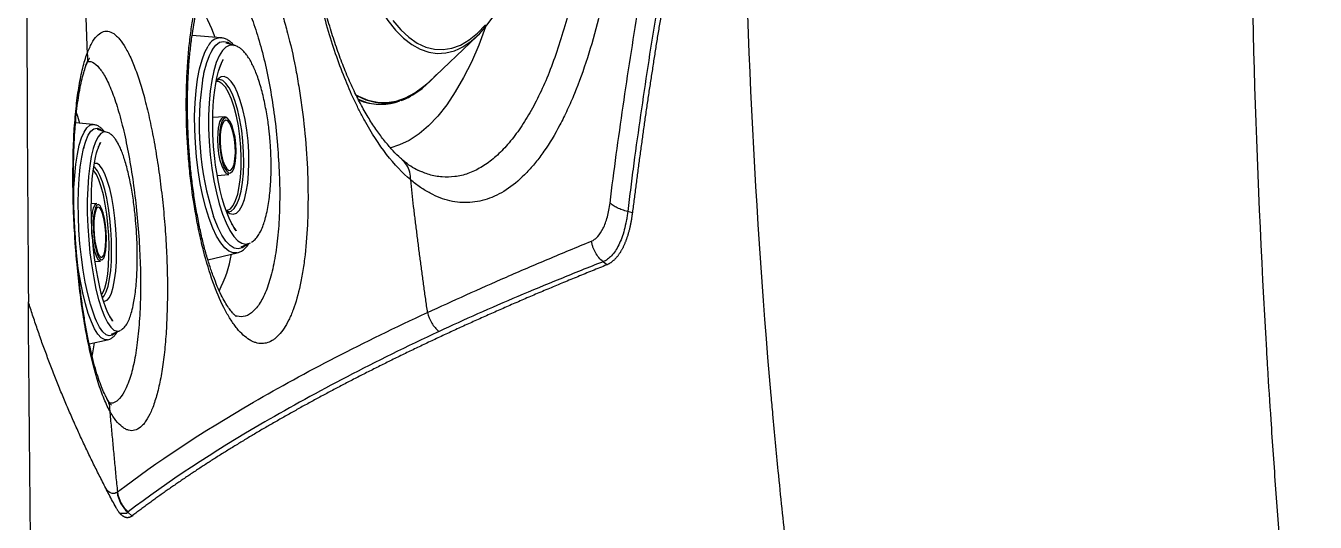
# Model space of a CAD drawing. Extents: x 527 to 611, y 788 to 934.
# Drawn here: x 532.38 to 542.62, y 839.67 to 843.61 of the extents above; entities that cross this region are included whole.
import ezdxf

# ---------------------------------------------------------------- set-up
doc = ezdxf.new("R2010")
doc.units = 0
doc.header["$MEASUREMENT"] = 0
doc.layers.add('1', color=4, linetype='Continuous')
doc.layers.add('GEOMETRY', color=4, linetype='Continuous', lineweight=25)

# ---------------------------------------------------------------- blocks, each defined once
blk = doc.blocks.new('2026_FLASH')
at = {"layer": 'GEOMETRY'}
for p, q in [((6.847, 40.204), (6.621, 40.223)), ((6.847, 40.204), (6.85, 40.204)), ((6.955, 40.145), (6.888, 40.163)), ((8.499, 39.853), (8.883, 40.218)), ((6.706, 39.891), (6.703, 39.875)), ((6.821, 39.873), (6.808, 39.856)), ((6.833, 39.872), (6.831, 39.872)), ((7.938, 39.718), (7.972, 39.704)), ((8.108, 39.677), (8.12, 39.677)), ((5.835, 39.515), (5.695, 39.528)), ((6.876, 39.578), (6.784, 39.572)), ((5.939, 39.456), (5.87, 39.475)), ((6.83, 39.49), (6.832, 39.498)), ((5.76, 39.333), (5.758, 39.323)), ((6.82, 39.112), (6.911, 39.12)), ((5.863, 38.889), (5.819, 38.887)), ((10.116, 38.815), (10.079, 38.825)), ((10.079, 38.825), (10.079, 38.825)), ((6.746, 38.441), (6.977, 38.497)), ((7.011, 38.543), (7.075, 38.572)), ((7.075, 38.572), (7.083, 38.576)), ((5.85, 38.427), (5.893, 38.43)), ((9.913, 38.401), (9.884, 38.426)), ((5.804, 37.773), (5.949, 37.806)), ((5.979, 37.85), (6.044, 37.878)), ((6.044, 37.878), (6.051, 37.881)), ((6.143, 36.406), (6.109, 36.436))]:
    blk.add_line(p, q, dxfattribs=at)
at = {"layer": 'GEOMETRY', "flags": 128}
for points in [[(8.214, 40.341), (8.277, 40.268), (8.342, 40.209), (8.408, 40.163), (8.476, 40.131), (8.545, 40.114), (8.614, 40.111), (8.683, 40.122), (8.752, 40.147), (8.819, 40.187), (8.885, 40.24), (8.949, 40.307)], [(7.733, 42.161), (7.737, 41.99), (7.747, 41.82), (7.762, 41.653), (7.783, 41.489), (7.808, 41.33), (7.839, 41.177), (7.875, 41.031), (7.915, 40.892), (7.959, 40.761), (8.008, 40.64), (8.06, 40.53), (8.116, 40.43), (8.174, 40.341), (8.235, 40.265), (8.299, 40.201), (8.364, 40.151), (8.431, 40.114), (8.499, 40.09), (8.567, 40.08), (8.635, 40.084), (8.703, 40.102), (8.737, 40.116)], [(8.737, 40.116), (8.771, 40.133), (8.837, 40.178), (8.901, 40.236), (8.963, 40.307), (9.023, 40.39), (9.08, 40.485), (9.134, 40.591), (9.184, 40.708), (9.23, 40.834), (9.272, 40.969), (9.31, 41.113), (9.343, 41.263), (9.371, 41.42), (9.391, 41.56)], [(8.951, 40.291), (8.896, 40.147), (8.838, 40.012), (8.776, 39.888), (8.71, 39.774), (8.642, 39.673), (8.57, 39.583), (8.497, 39.506), (8.422, 39.441), (8.345, 39.39), (8.267, 39.353), (8.191, 39.329)], [(6.977, 38.497), (6.946, 38.496), (6.913, 38.509), (6.88, 38.535), (6.847, 38.575), (6.815, 38.628), (6.784, 38.693), (6.755, 38.768), (6.729, 38.853), (6.705, 38.946), (6.685, 39.046), (6.668, 39.15), (6.655, 39.258), (6.646, 39.368), (6.641, 39.477), (6.64, 39.584), (6.644, 39.687), (6.652, 39.785), (6.664, 39.876), (6.68, 39.957), (6.699, 40.029), (6.722, 40.09), (6.747, 40.139)], [(6.955, 40.145), (6.951, 40.146), (6.919, 40.146), (6.889, 40.131), (6.861, 40.103), (6.835, 40.061), (6.812, 40.007), (6.792, 39.941), (6.776, 39.865), (6.764, 39.78), (6.755, 39.687), (6.751, 39.588), (6.751, 39.485), (6.755, 39.38), (6.764, 39.274), (6.776, 39.17), (6.793, 39.069), (6.813, 38.974), (6.836, 38.885), (6.862, 38.804), (6.89, 38.734), (6.92, 38.674), (6.951, 38.627), (6.983, 38.593), (7.015, 38.572), (7.047, 38.565), (7.075, 38.572)], [(6.781, 40.112), (6.809, 40.147), (6.839, 40.169), (6.87, 40.176), (6.903, 40.169), (6.932, 40.151)], [(6.791, 39.341), (6.786, 39.438), (6.784, 39.477), (6.784, 39.54), (6.785, 39.603), (6.788, 39.667), (6.793, 39.729), (6.8, 39.788), (6.808, 39.841), (6.817, 39.887), (6.825, 39.919), (6.83, 39.939), (6.847, 39.989), (6.861, 40.021), (6.864, 40.028), (6.866, 40.03), (6.866, 40.03), (6.866, 40.03), (6.866, 40.03), (6.866, 40.03), (6.866, 40.03), (6.866, 40.03), (6.866, 40.03), (6.866, 40.03), (6.866, 40.03), (6.866, 40.03), (6.866, 40.03), (6.865, 40.029), (6.852, 40.001), (6.841, 39.972), (6.839, 39.967), (6.839, 39.966), (6.838, 39.966), (6.838, 39.966), (6.838, 39.966), (6.838, 39.966), (6.838, 39.966), (6.838, 39.966), (6.838, 39.966), (6.838, 39.966), (6.838, 39.966), (6.839, 39.966), (6.839, 39.967), (6.843, 39.977), (6.844, 39.981), (6.844, 39.981), (6.844, 39.981)], [(6.888, 38.834), (6.9, 38.835), (6.924, 38.847), (6.946, 38.873), (6.965, 38.912), (6.982, 38.963), (6.995, 39.024), (7.004, 39.094), (7.009, 39.171), (7.01, 39.253), (7.007, 39.337), (6.999, 39.421), (6.988, 39.504), (6.973, 39.582), (6.954, 39.653), (6.933, 39.717), (6.91, 39.77), (6.885, 39.811), (6.86, 39.84), (6.834, 39.856), (6.809, 39.857)], [(7.07, 39.297), (7.064, 39.385), (7.054, 39.472), (7.041, 39.556), (7.023, 39.635), (7.003, 39.706), (6.98, 39.768), (6.956, 39.819), (6.929, 39.858), (6.903, 39.884), (6.876, 39.896), (6.85, 39.894), (6.826, 39.878), (6.821, 39.873)], [(7.029, 39.297), (7.024, 39.383), (7.014, 39.469), (7, 39.552), (6.983, 39.628), (6.963, 39.698), (6.94, 39.757), (6.915, 39.806), (6.889, 39.841), (6.863, 39.864), (6.837, 39.872), (6.833, 39.872)], [(7.918, 39.752), (7.925, 39.747), (7.999, 39.713), (8.074, 39.693), (8.149, 39.686), (8.225, 39.694), (8.299, 39.716), (8.373, 39.752), (8.446, 39.801), (8.517, 39.865), (8.561, 39.912)], [(7.921, 39.752), (7.942, 39.74), (8.016, 39.71), (8.091, 39.693), (8.166, 39.69), (8.241, 39.701), (8.315, 39.727), (8.389, 39.766), (8.461, 39.819), (8.499, 39.853)], [(5.729, 39.525), (5.712, 39.579), (5.702, 39.608)], [(6.832, 39.498), (6.841, 39.537), (6.855, 39.564), (6.87, 39.577), (6.887, 39.576), (6.903, 39.564)], [(6.879, 39.567), (6.873, 39.563), (6.859, 39.544), (6.848, 39.512), (6.84, 39.47), (6.837, 39.421), (6.837, 39.367), (6.842, 39.312), (6.85, 39.26), (6.862, 39.213), (6.876, 39.174), (6.892, 39.147), (6.909, 39.132), (6.918, 39.13)], [(6.849, 39.479), (6.844, 39.434), (6.843, 39.382), (6.846, 39.327), (6.854, 39.275), (6.865, 39.228), (6.879, 39.19), (6.895, 39.163), (6.911, 39.151), (6.927, 39.154), (6.941, 39.17), (6.953, 39.201), (6.96, 39.242), (6.964, 39.291), (6.962, 39.345), (6.957, 39.399), (6.947, 39.449), (6.934, 39.492), (6.919, 39.525), (6.903, 39.544), (6.887, 39.549), (6.871, 39.539), (6.859, 39.515), (6.849, 39.479)], [(6.9, 39.565), (6.889, 39.569), (6.879, 39.567)], [(6.962, 39.207), (6.968, 39.253), (6.97, 39.305), (6.967, 39.36), (6.961, 39.414), (6.95, 39.464), (6.937, 39.507), (6.922, 39.54), (6.905, 39.561), (6.9, 39.565)], [(5.68, 38.908), (5.68, 38.912), (5.682, 39.014), (5.688, 39.111), (5.697, 39.2), (5.709, 39.281), (5.724, 39.351), (5.742, 39.41), (5.762, 39.456)], [(5.76, 39.333), (5.776, 39.384), (5.795, 39.43)], [(5.762, 39.456), (5.784, 39.49), (5.807, 39.51), (5.832, 39.515), (5.835, 39.515)], [(5.939, 39.456), (5.918, 39.457), (5.895, 39.445), (5.873, 39.418), (5.852, 39.379), (5.834, 39.326), (5.819, 39.262), (5.807, 39.187), (5.797, 39.103), (5.791, 39.011), (5.788, 38.913), (5.788, 38.811), (5.792, 38.706), (5.799, 38.6), (5.809, 38.496), (5.823, 38.394), (5.839, 38.297), (5.857, 38.207), (5.878, 38.125), (5.9, 38.053), (5.924, 37.992), (5.949, 37.943), (5.974, 37.906), (5.999, 37.883), (6.024, 37.875), (6.044, 37.878)], [(5.795, 39.43), (5.817, 39.462), (5.84, 39.482), (5.865, 39.487), (5.89, 39.478), (5.906, 39.465)], [(6.911, 39.12), (6.909, 39.12), (6.891, 39.128), (6.874, 39.15), (6.858, 39.184), (6.844, 39.229), (6.833, 39.282), (6.827, 39.338), (6.824, 39.396), (6.826, 39.45), (6.83, 39.49)], [(5.851, 37.977), (5.836, 38.017), (5.813, 38.089), (5.791, 38.172), (5.772, 38.263), (5.755, 38.36), (5.741, 38.463), (5.73, 38.569), (5.722, 38.677), (5.717, 38.784), (5.716, 38.89), (5.718, 38.991), (5.723, 39.087), (5.732, 39.176), (5.744, 39.256), (5.758, 39.325), (5.76, 39.333)], [(5.826, 38.656), (5.821, 38.753), (5.82, 38.792), (5.819, 38.856), (5.82, 38.919), (5.822, 38.984), (5.825, 39.047), (5.83, 39.107), (5.837, 39.162), (5.845, 39.212), (5.853, 39.255), (5.862, 39.291), (5.869, 39.314), (5.873, 39.326), (5.887, 39.361), (5.892, 39.37), (5.894, 39.373), (5.894, 39.373), (5.894, 39.373), (5.894, 39.373), (5.894, 39.373), (5.894, 39.373), (5.894, 39.373), (5.894, 39.373), (5.894, 39.373), (5.894, 39.373), (5.894, 39.373), (5.894, 39.373), (5.894, 39.373), (5.894, 39.373), (5.894, 39.373), (5.887, 39.359), (5.878, 39.338), (5.877, 39.337), (5.877, 39.337), (5.877, 39.337), (5.877, 39.337), (5.877, 39.337), (5.877, 39.337), (5.877, 39.337), (5.877, 39.337), (5.877, 39.337), (5.877, 39.337), (5.877, 39.337), (5.877, 39.337), (5.878, 39.34), (5.88, 39.345), (5.88, 39.345)], [(6.933, 38.731), (6.933, 38.731), (6.933, 38.731), (6.933, 38.731), (6.933, 38.731), (6.933, 38.731), (6.933, 38.731), (6.933, 38.731), (6.933, 38.731), (6.933, 38.731), (6.933, 38.731), (6.935, 38.728), (6.952, 38.698), (6.964, 38.679), (6.969, 38.673), (6.969, 38.672), (6.969, 38.672), (6.969, 38.672), (6.969, 38.672), (6.969, 38.672), (6.969, 38.672), (6.969, 38.672), (6.969, 38.672), (6.969, 38.672), (6.969, 38.672), (6.969, 38.672), (6.969, 38.672), (6.969, 38.672), (6.958, 38.689), (6.93, 38.737), (6.914, 38.771), (6.898, 38.811), (6.878, 38.868), (6.86, 38.927), (6.844, 38.991), (6.829, 39.058), (6.816, 39.134), (6.807, 39.192), (6.8, 39.246), (6.791, 39.341)], [(6.906, 38.817), (6.921, 38.808), (6.947, 38.803), (6.973, 38.812), (6.996, 38.835), (7.017, 38.872), (7.036, 38.921), (7.05, 38.981), (7.062, 39.05), (7.069, 39.128), (7.071, 39.211), (7.07, 39.297)], [(6.912, 38.823), (6.931, 38.828), (6.955, 38.849), (6.976, 38.882), (6.994, 38.929), (7.009, 38.987), (7.021, 39.054), (7.028, 39.13), (7.031, 39.211), (7.029, 39.297)], [(5.901, 38.163), (5.912, 38.18), (5.927, 38.217), (5.94, 38.267), (5.95, 38.327), (5.957, 38.396), (5.96, 38.472), (5.961, 38.553), (5.958, 38.637), (5.952, 38.722), (5.942, 38.804), (5.93, 38.883), (5.916, 38.956), (5.899, 39.02), (5.88, 39.075), (5.861, 39.118), (5.841, 39.149), (5.835, 39.155)], [(5.98, 38.597), (5.975, 38.683), (5.967, 38.769), (5.956, 38.852), (5.942, 38.93), (5.926, 39), (5.908, 39.061), (5.888, 39.111), (5.868, 39.149), (5.847, 39.173), (5.839, 39.179)], [(6.02, 38.596), (6.015, 38.685), (6.007, 38.772), (5.996, 38.856), (5.982, 38.936), (5.966, 39.008), (5.947, 39.071), (5.928, 39.124), (5.907, 39.165), (5.886, 39.192), (5.865, 39.206), (5.845, 39.206), (5.842, 39.205)], [(6.918, 39.13), (6.925, 39.132), (6.94, 39.144), (6.953, 39.17), (6.962, 39.207)], [(5.827, 38.796), (5.829, 38.812), (5.83, 38.82)], [(5.83, 38.82), (5.836, 38.85), (5.847, 38.876), (5.859, 38.888), (5.863, 38.889)], [(5.868, 38.878), (5.863, 38.875), (5.852, 38.856), (5.844, 38.826), (5.838, 38.785), (5.835, 38.736), (5.836, 38.682), (5.84, 38.627), (5.846, 38.574), (5.856, 38.527), (5.867, 38.487), (5.88, 38.459), (5.893, 38.443), (5.901, 38.441)], [(5.845, 38.793), (5.841, 38.748), (5.84, 38.696), (5.843, 38.642), (5.849, 38.589), (5.858, 38.541), (5.869, 38.503), (5.882, 38.475), (5.895, 38.462), (5.907, 38.463), (5.918, 38.479), (5.927, 38.508), (5.933, 38.549), (5.935, 38.598), (5.934, 38.651), (5.93, 38.705), (5.922, 38.756), (5.912, 38.8), (5.9, 38.833), (5.887, 38.854), (5.874, 38.86), (5.862, 38.851), (5.852, 38.828), (5.845, 38.793)], [(5.883, 38.876), (5.876, 38.88), (5.868, 38.878)], [(5.935, 38.514), (5.939, 38.559), (5.94, 38.611), (5.938, 38.666), (5.933, 38.72), (5.925, 38.771), (5.914, 38.815), (5.902, 38.849), (5.889, 38.871), (5.883, 38.876)], [(6.889, 38.832), (6.894, 38.827), (6.906, 38.817)], [(5.893, 38.43), (5.891, 38.43), (5.877, 38.439), (5.863, 38.463), (5.851, 38.498), (5.84, 38.544), (5.831, 38.597), (5.825, 38.654), (5.823, 38.711), (5.824, 38.765), (5.827, 38.796)], [(7.054, 38.562), (7.048, 38.556), (7.018, 38.535), (6.987, 38.527), (6.954, 38.534), (6.922, 38.555), (6.889, 38.589), (6.857, 38.637), (6.826, 38.696), (6.797, 38.767), (6.791, 38.785)], [(5.971, 37.981), (5.971, 37.981), (5.971, 37.981), (5.971, 37.981), (5.969, 37.984), (5.967, 37.988), (5.967, 37.988), (5.967, 37.988), (5.967, 37.988), (5.967, 37.988), (5.967, 37.988), (5.967, 37.988), (5.967, 37.988), (5.967, 37.988), (5.967, 37.988), (5.967, 37.988), (5.968, 37.987), (5.972, 37.979), (5.988, 37.956), (5.989, 37.954), (5.989, 37.954), (5.989, 37.954), (5.989, 37.954), (5.989, 37.954), (5.989, 37.954), (5.989, 37.954), (5.989, 37.954), (5.989, 37.954), (5.989, 37.954), (5.989, 37.954), (5.989, 37.954), (5.989, 37.954), (5.989, 37.955), (5.985, 37.959), (5.963, 37.997), (5.951, 38.021), (5.935, 38.06), (5.917, 38.113), (5.902, 38.164), (5.887, 38.224), (5.873, 38.29), (5.86, 38.359), (5.848, 38.439), (5.841, 38.5), (5.835, 38.554), (5.829, 38.623), (5.826, 38.656)], [(5.901, 38.441), (5.906, 38.441), (5.918, 38.453), (5.927, 38.478), (5.935, 38.514)], [(5.908, 38.14), (5.922, 38.156), (5.939, 38.188), (5.953, 38.233), (5.965, 38.289), (5.974, 38.356), (5.979, 38.431), (5.981, 38.512), (5.98, 38.597)], [(5.916, 38.114), (5.925, 38.113), (5.945, 38.12), (5.963, 38.142), (5.98, 38.177), (5.994, 38.224), (6.005, 38.283), (6.014, 38.351), (6.019, 38.428), (6.021, 38.51), (6.02, 38.596)], [(5.949, 37.806), (5.924, 37.807), (5.898, 37.822), (5.872, 37.851), (5.845, 37.893), (5.82, 37.948), (5.796, 38.014), (5.773, 38.091), (5.752, 38.178), (5.733, 38.272), (5.716, 38.373), (5.704, 38.471)], [(6.013, 37.865), (6.01, 37.862), (5.987, 37.842), (5.962, 37.837), (5.937, 37.846), (5.911, 37.869), (5.885, 37.906), (5.86, 37.955), (5.851, 37.977)], [(5.826, 37.677), (5.831, 37.701), (5.845, 37.782)], [(6.042, 36.435), (6.048, 36.43), (6.099, 36.43), (6.109, 36.436), (6.109, 36.436), (6.109, 36.436)]]:
    blk.add_lwpolyline(points, dxfattribs=at)
at = {"layer": 'GEOMETRY'}
for centre, radius, start, end in [((5.804, 39.868), 1.055, 18.7794, 34.8767), ((6.848, 40.095), 0.109, 90.6035, 156.4369), ((7.369, 39.79), 0.67, 151.2152, 171.3071), ((9.089, 39.517), 2.412, 171.0783, 197.6687), ((8.111, 40.11), 0.433, 247.0517, 269.553), ((8.12, 40.095), 0.419, 249.3261, 290.7274), ((5.892, 38.673), 1.058, 333.0361, 349.8235), ((6.28, 36.63), 0.258, 187.7678, 228.5377)]:
    blk.add_arc(centre, radius, start, end, dxfattribs=at)
for points, knots in [([(11.818, 32.649), (11.81, 32.697), (11.803, 32.745), (11.787, 32.841), (11.78, 32.889), (11.757, 33.034), (11.741, 33.13), (11.697, 33.42), (11.668, 33.614), (11.582, 34.197), (11.528, 34.588), (11.427, 35.375), (11.38, 35.77), (11.315, 36.366), (11.279, 36.714), (11.246, 37.064), (11.227, 37.264), (11.223, 37.314), (11.077, 38.966), (11.002, 40.59), (11.003, 43.84), (11.078, 45.465), (11.224, 47.116), (11.228, 47.166), (11.247, 47.366), (11.28, 47.716), (11.316, 48.064), (11.381, 48.66), (11.428, 49.055), (11.53, 49.842), (11.584, 50.233), (11.669, 50.816), (11.698, 51.01), (11.743, 51.3), (11.758, 51.396), (11.781, 51.541), (11.789, 51.589), (11.804, 51.685), (11.812, 51.733), (11.82, 51.781)], [0, 0, 0, 0, 0.007812, 0.007812, 0.015625, 0.015625, 0.03125, 0.03125, 0.0625, 0.0625, 0.125, 0.125, 0.1875, 0.1875, 0.21875, 0.242188, 0.242188, 0.25, 0.25, 0.5, 0.5, 0.75, 0.75, 0.757812, 0.757812, 0.78125, 0.8125, 0.8125, 0.875, 0.875, 0.9375, 0.9375, 0.96875, 0.96875, 0.984375, 0.984375, 0.992188, 0.992188, 1, 1, 1, 1]), ([(15.537, 51.032), (15.532, 50.988), (15.526, 50.944), (15.516, 50.856), (15.511, 50.812), (15.495, 50.679), (15.485, 50.59), (15.455, 50.324), (15.435, 50.146), (15.379, 49.61), (15.344, 49.249), (15.28, 48.525), (15.25, 48.16), (15.21, 47.611), (15.187, 47.289), (15.167, 46.967), (15.156, 46.782), (15.153, 46.736), (15.064, 45.211), (15.02, 43.709), (15.02, 40.704), (15.064, 39.202), (15.153, 37.677), (15.156, 37.631), (15.167, 37.446), (15.188, 37.123), (15.21, 36.802), (15.25, 36.253), (15.28, 35.888), (15.345, 35.163), (15.38, 34.803), (15.436, 34.267), (15.456, 34.089), (15.486, 33.823), (15.496, 33.734), (15.511, 33.601), (15.517, 33.557), (15.527, 33.469), (15.532, 33.425), (15.538, 33.381)], [0, 0, 0, 0, 0.007812, 0.007812, 0.015625, 0.015625, 0.03125, 0.03125, 0.0625, 0.0625, 0.125, 0.125, 0.1875, 0.1875, 0.21875, 0.242188, 0.242188, 0.25, 0.25, 0.5, 0.5, 0.75, 0.75, 0.757812, 0.757812, 0.78125, 0.8125, 0.8125, 0.875, 0.875, 0.9375, 0.9375, 0.96875, 0.96875, 0.984375, 0.984375, 0.992188, 0.992188, 1, 1, 1, 1]), ([(8.356, 45.345), (8.406, 45.388), (8.458, 45.423), (8.561, 45.478), (8.614, 45.498), (8.718, 45.522), (8.771, 45.527), (8.85, 45.522), (8.876, 45.519), (8.929, 45.508), (8.954, 45.5), (9.031, 45.472), (9.081, 45.446), (9.18, 45.378), (9.228, 45.337), (9.287, 45.275), (9.299, 45.262), (9.322, 45.236), (9.334, 45.222), (9.368, 45.18), (9.39, 45.15), (9.456, 45.056), (9.498, 44.987), (9.559, 44.872), (9.579, 44.833), (9.608, 44.771), (9.617, 44.749), (9.636, 44.706), (9.646, 44.684), (9.692, 44.573), (9.726, 44.479), (9.789, 44.281), (9.819, 44.177), (9.859, 44.014), (9.872, 43.958), (9.89, 43.873), (9.896, 43.844), (9.908, 43.786), (9.913, 43.757), (9.941, 43.611), (9.96, 43.491), (9.992, 43.246), (10.005, 43.121), (10.021, 42.929), (10.026, 42.865), (10.034, 42.734), (10.038, 42.669), (10.046, 42.473), (10.048, 42.343), (10.048, 42.082), (10.046, 41.951), (10.039, 41.788), (10.038, 41.755), (10.034, 41.69), (10.033, 41.657), (10.026, 41.559), (10.022, 41.495), (10.006, 41.304), (9.992, 41.179), (9.96, 40.934), (9.941, 40.814), (9.909, 40.638), (9.897, 40.58), (9.873, 40.466), (9.86, 40.41), (9.82, 40.247), (9.79, 40.143), (9.727, 39.945), (9.693, 39.851), (9.647, 39.739), (9.638, 39.717), (9.619, 39.674), (9.609, 39.653), (9.58, 39.59), (9.561, 39.551), (9.5, 39.436), (9.458, 39.367), (9.392, 39.272), (9.37, 39.242), (9.336, 39.2), (9.324, 39.186), (9.301, 39.16), (9.289, 39.147), (9.23, 39.085), (9.182, 39.043), (9.083, 38.975), (9.033, 38.949), (8.957, 38.92), (8.931, 38.913), (8.879, 38.902), (8.852, 38.898), (8.773, 38.893), (8.72, 38.897), (8.615, 38.922), (8.563, 38.942), (8.485, 38.983), (8.459, 38.999), (8.407, 39.034), (8.381, 39.054), (8.356, 39.075)], [0, 0, 0, 0, 0.03125, 0.03125, 0.0625, 0.0625, 0.09375, 0.09375, 0.109375, 0.109375, 0.125, 0.125, 0.15625, 0.15625, 0.1875, 0.1875, 0.195313, 0.195313, 0.203125, 0.203125, 0.21875, 0.21875, 0.25, 0.25, 0.265625, 0.265625, 0.273438, 0.273438, 0.28125, 0.28125, 0.3125, 0.3125, 0.34375, 0.34375, 0.359375, 0.359375, 0.367188, 0.367188, 0.375, 0.375, 0.40625, 0.40625, 0.4375, 0.4375, 0.453125, 0.453125, 0.46875, 0.46875, 0.5, 0.5, 0.53125, 0.53125, 0.539062, 0.539062, 0.546875, 0.546875, 0.5625, 0.5625, 0.59375, 0.59375, 0.625, 0.625, 0.640625, 0.640625, 0.65625, 0.65625, 0.6875, 0.6875, 0.71875, 0.71875, 0.726562, 0.726562, 0.734375, 0.734375, 0.75, 0.75, 0.78125, 0.78125, 0.796875, 0.796875, 0.804687, 0.804687, 0.8125, 0.8125, 0.84375, 0.84375, 0.875, 0.875, 0.890625, 0.890625, 0.90625, 0.90625, 0.9375, 0.9375, 0.96875, 0.96875, 0.984375, 0.984375, 1, 1, 1, 1]), ([(8.356, 39.075), (8.29, 39.131), (8.226, 39.199), (8.104, 39.357), (8.045, 39.448), (7.975, 39.575), (7.961, 39.602), (7.934, 39.655), (7.92, 39.683), (7.88, 39.768), (7.855, 39.827), (7.781, 40.011), (7.736, 40.141), (7.676, 40.35), (7.656, 40.422), (7.629, 40.532), (7.62, 40.57), (7.603, 40.645), (7.595, 40.683), (7.556, 40.875), (7.529, 41.033), (7.498, 41.277), (7.488, 41.359), (7.476, 41.484), (7.472, 41.526), (7.466, 41.611), (7.463, 41.654), (7.449, 41.866), (7.444, 42.037), (7.444, 42.378), (7.449, 42.548), (7.47, 42.89), (7.486, 43.057), (7.529, 43.381), (7.555, 43.54), (7.594, 43.732), (7.602, 43.77), (7.619, 43.846), (7.628, 43.883), (7.655, 43.994), (7.674, 44.065), (7.735, 44.274), (7.78, 44.405), (7.841, 44.558), (7.853, 44.588), (7.879, 44.648), (7.892, 44.677), (7.932, 44.762), (7.959, 44.816), (8.043, 44.969), (8.102, 45.06), (8.194, 45.18), (8.226, 45.217), (8.274, 45.268), (8.29, 45.285), (8.315, 45.308), (8.327, 45.32), (8.341, 45.332), (8.348, 45.338), (8.352, 45.341), (8.354, 45.343), (8.355, 45.344), (8.356, 45.345)], [0, 0, 0, 0, 0.0625, 0.0625, 0.125, 0.125, 0.140625, 0.140625, 0.15625, 0.15625, 0.1875, 0.1875, 0.25, 0.25, 0.28125, 0.28125, 0.296875, 0.296875, 0.3125, 0.3125, 0.375, 0.375, 0.40625, 0.40625, 0.421875, 0.421875, 0.4375, 0.4375, 0.5, 0.5, 0.5625, 0.5625, 0.625, 0.625, 0.6875, 0.6875, 0.703125, 0.703125, 0.71875, 0.71875, 0.75, 0.75, 0.8125, 0.8125, 0.828125, 0.828125, 0.84375, 0.84375, 0.875, 0.875, 0.9375, 0.9375, 0.96875, 0.96875, 0.984375, 0.984375, 0.992188, 0.996094, 0.998047, 0.999023, 0.999023, 1, 1, 1, 1]), ([(8.381, 45.25), (8.409, 45.264), (8.476, 45.3), (8.585, 45.323), (8.701, 45.323), (8.808, 45.297), (8.908, 45.252), (9.007, 45.183), (9.102, 45.094), (9.191, 44.986), (9.277, 44.859), (9.358, 44.712), (9.434, 44.548), (9.503, 44.368), (9.567, 44.172), (9.624, 43.961), (9.674, 43.738), (9.716, 43.506), (9.75, 43.264), (9.777, 43.014), (9.796, 42.757), (9.808, 42.498), (9.812, 42.236), (9.809, 41.971), (9.799, 41.708), (9.781, 41.45), (9.755, 41.196), (9.721, 40.947), (9.679, 40.708), (9.63, 40.482), (9.573, 40.27), (9.509, 40.069), (9.439, 39.884), (9.363, 39.719), (9.282, 39.57), (9.195, 39.44), (9.104, 39.329), (9.01, 39.239), (8.913, 39.171), (8.811, 39.123), (8.708, 39.098), (8.605, 39.096), (8.506, 39.113), (8.443, 39.14), (8.413, 39.153)], [0, 0, 0, 0, 0.018757, 0.046334, 0.073911, 0.097343, 0.120774, 0.144902, 0.169029, 0.192262, 0.215496, 0.239391, 0.263287, 0.286734, 0.310182, 0.334308, 0.358435, 0.381915, 0.405394, 0.429544, 0.453695, 0.477354, 0.501013, 0.525344, 0.549674, 0.573551, 0.597428, 0.622009, 0.64659, 0.670268, 0.693946, 0.718324, 0.742702, 0.766191, 0.789681, 0.813854, 0.838028, 0.861487, 0.884945, 0.9091, 0.933256, 0.956493, 0.97973, 1, 1, 1, 1]), ([(8.289, 39.238), (8.285, 39.242), (8.261, 39.26), (8.216, 39.306), (8.156, 39.375), (8.094, 39.456), (8.032, 39.549), (7.972, 39.652), (7.913, 39.767), (7.856, 39.891), (7.803, 40.024), (7.753, 40.165), (7.706, 40.314), (7.663, 40.473), (7.622, 40.64), (7.586, 40.814), (7.553, 40.996), (7.525, 41.183), (7.501, 41.374), (7.482, 41.568), (7.468, 41.764), (7.459, 41.961), (7.456, 42.156), (7.457, 42.351), (7.463, 42.545), (7.474, 42.738), (7.489, 42.932), (7.51, 43.123), (7.535, 43.312), (7.566, 43.498), (7.6, 43.678), (7.639, 43.851), (7.681, 44.017), (7.727, 44.175), (7.776, 44.323), (7.827, 44.46), (7.882, 44.587), (7.939, 44.706), (7.998, 44.815), (8.06, 44.914), (8.122, 45.003), (8.184, 45.079), (8.24, 45.139), (8.274, 45.169), (8.289, 45.182)], [0, 0, 0, 0, 0.005546, 0.029028, 0.052612, 0.07637, 0.100308, 0.124402, 0.148607, 0.172874, 0.197156, 0.220895, 0.244813, 0.269087, 0.293668, 0.3185, 0.343518, 0.36865, 0.393825, 0.418945, 0.443943, 0.46876, 0.493349, 0.517689, 0.541977, 0.566518, 0.591289, 0.616243, 0.641324, 0.66647, 0.6916, 0.716634, 0.741503, 0.766147, 0.790512, 0.814555, 0.838225, 0.862074, 0.88626, 0.91043, 0.934522, 0.958484, 0.982273, 1, 1, 1, 1]), ([(5.787, 44.341), (5.785, 44.292), (5.781, 44.194), (5.776, 44.047), (5.772, 43.9), (5.767, 43.753), (5.764, 43.606), (5.76, 43.459), (5.757, 43.312), (5.754, 43.165), (5.752, 43.018), (5.75, 42.871), (5.749, 42.724), (5.747, 42.577), (5.747, 42.43), (5.746, 42.283), (5.746, 42.137), (5.747, 41.99), (5.747, 41.843), (5.749, 41.696), (5.75, 41.549), (5.752, 41.402), (5.754, 41.255), (5.757, 41.108), (5.76, 40.961), (5.764, 40.814), (5.767, 40.667), (5.772, 40.52), (5.776, 40.373), (5.781, 40.226), (5.785, 40.128), (5.787, 40.079)], [0, 0, 0, 0, 0.034496, 0.068989, 0.10348, 0.137968, 0.172454, 0.206938, 0.241421, 0.275901, 0.310381, 0.344859, 0.379336, 0.413812, 0.448288, 0.482764, 0.517239, 0.551715, 0.586191, 0.620667, 0.655144, 0.689622, 0.724101, 0.758582, 0.793064, 0.827548, 0.862033, 0.896521, 0.931011, 0.965504, 1, 1, 1, 1]), ([(9.939, 38.892), (9.954, 39.021), (9.971, 39.149), (10.006, 39.405), (10.024, 39.534), (10.08, 39.919), (10.12, 40.175), (10.205, 40.689), (10.251, 40.946), (10.348, 41.459), (10.399, 41.716), (10.454, 41.973)], [0, 0, 0, 0, 0.125, 0.125, 0.25, 0.25, 0.5, 0.5, 0.75, 0.75, 1, 1, 1, 1]), ([(10.591, 41.896), (10.536, 41.641), (10.484, 41.385), (10.388, 40.874), (10.342, 40.618), (10.257, 40.105), (10.218, 39.849), (10.163, 39.465), (10.145, 39.337), (10.119, 39.145), (10.111, 39.081), (10.095, 38.953), (10.087, 38.889), (10.079, 38.825)], [0, 0, 0, 0, 0.25, 0.25, 0.5, 0.5, 0.75, 0.75, 0.875, 0.875, 0.9375, 0.9375, 1, 1, 1, 1]), ([(10.627, 41.885), (10.62, 41.851), (10.605, 41.783), (10.584, 41.68), (10.563, 41.578), (10.543, 41.475), (10.522, 41.372), (10.502, 41.269), (10.482, 41.165), (10.463, 41.061), (10.444, 40.957), (10.425, 40.853), (10.406, 40.748), (10.388, 40.643), (10.369, 40.538), (10.351, 40.432), (10.334, 40.326), (10.316, 40.22), (10.299, 40.114), (10.283, 40.007), (10.266, 39.9), (10.25, 39.793), (10.234, 39.685), (10.218, 39.577), (10.203, 39.469), (10.188, 39.361), (10.173, 39.252), (10.158, 39.143), (10.144, 39.034), (10.13, 38.925), (10.121, 38.852), (10.116, 38.815)], [0, 0, 0, 0, 0.033235, 0.066559, 0.099973, 0.133477, 0.16707, 0.200752, 0.234524, 0.268386, 0.302336, 0.336376, 0.370505, 0.404724, 0.439031, 0.473428, 0.507913, 0.542488, 0.577151, 0.611903, 0.646743, 0.681672, 0.71669, 0.751796, 0.78699, 0.822272, 0.857642, 0.8931, 0.928646, 0.964279, 1, 1, 1, 1]), ([(7.523, 39.362), (7.514, 39.467), (7.503, 39.57), (7.482, 39.721), (7.475, 39.772), (7.458, 39.871), (7.45, 39.921), (7.422, 40.065), (7.401, 40.156), (7.372, 40.264), (7.367, 40.285), (7.355, 40.327), (7.349, 40.347), (7.33, 40.408), (7.317, 40.446), (7.278, 40.556), (7.251, 40.622), (7.215, 40.694), (7.208, 40.709), (7.193, 40.735), (7.186, 40.748), (7.164, 40.785), (7.149, 40.807), (7.119, 40.847), (7.104, 40.864), (7.081, 40.887), (7.073, 40.894), (7.058, 40.907), (7.05, 40.912), (7.012, 40.938), (6.981, 40.948), (6.937, 40.948), (6.922, 40.946), (6.9, 40.938), (6.892, 40.935), (6.878, 40.927), (6.871, 40.923), (6.835, 40.898), (6.808, 40.868), (6.776, 40.818), (6.77, 40.807), (6.758, 40.785), (6.752, 40.773), (6.734, 40.736), (6.722, 40.71), (6.69, 40.623), (6.67, 40.558), (6.644, 40.446), (6.637, 40.408), (6.622, 40.328), (6.615, 40.286), (6.604, 40.2), (6.598, 40.155), (6.589, 40.064), (6.586, 40.016), (6.577, 39.872), (6.574, 39.773), (6.574, 39.621), (6.575, 39.57), (6.577, 39.492), (6.578, 39.466), (6.581, 39.414), (6.582, 39.388), (6.587, 39.309), (6.591, 39.257), (6.598, 39.179), (6.6, 39.153), (6.606, 39.101), (6.609, 39.076), (6.624, 38.949), (6.64, 38.85), (6.667, 38.706), (6.677, 38.658), (6.697, 38.566), (6.708, 38.522), (6.743, 38.393), (6.768, 38.313), (6.823, 38.165), (6.852, 38.099), (6.898, 38.013), (6.913, 37.987), (6.937, 37.95), (6.945, 37.938), (6.961, 37.916), (6.969, 37.905), (7.01, 37.856), (7.043, 37.826), (7.084, 37.801), (7.092, 37.796), (7.108, 37.789), (7.117, 37.786), (7.141, 37.778), (7.158, 37.776), (7.206, 37.776), (7.236, 37.786), (7.274, 37.812), (7.281, 37.817), (7.296, 37.83), (7.303, 37.837), (7.324, 37.86), (7.351, 37.895), (7.376, 37.939), (7.394, 37.976), (7.4, 37.989), (7.411, 38.016), (7.417, 38.03), (7.444, 38.102), (7.462, 38.168), (7.486, 38.278), (7.493, 38.316), (7.503, 38.377), (7.506, 38.397), (7.512, 38.439), (7.515, 38.46), (7.527, 38.568), (7.534, 38.659), (7.538, 38.779), (7.539, 38.803), (7.54, 38.853), (7.54, 38.877), (7.541, 38.952), (7.54, 39.002), (7.537, 39.154), (7.531, 39.257), (7.523, 39.362)], [0, 0, 0, 0, 0.03125, 0.03125, 0.046875, 0.046875, 0.0625, 0.0625, 0.09375, 0.09375, 0.101563, 0.101563, 0.109375, 0.109375, 0.125, 0.125, 0.15625, 0.15625, 0.164063, 0.164063, 0.171875, 0.171875, 0.1875, 0.1875, 0.203125, 0.203125, 0.210938, 0.210938, 0.21875, 0.21875, 0.25, 0.25, 0.265625, 0.265625, 0.273438, 0.273438, 0.28125, 0.28125, 0.3125, 0.3125, 0.320313, 0.320313, 0.328125, 0.328125, 0.34375, 0.34375, 0.375, 0.375, 0.390625, 0.390625, 0.40625, 0.40625, 0.421875, 0.421875, 0.4375, 0.4375, 0.46875, 0.46875, 0.484375, 0.484375, 0.492188, 0.492188, 0.5, 0.5, 0.515625, 0.515625, 0.523438, 0.523438, 0.53125, 0.53125, 0.5625, 0.5625, 0.578125, 0.578125, 0.59375, 0.59375, 0.625, 0.625, 0.65625, 0.65625, 0.671875, 0.671875, 0.679688, 0.679688, 0.6875, 0.6875, 0.71875, 0.71875, 0.726563, 0.726563, 0.734375, 0.734375, 0.75, 0.75, 0.78125, 0.78125, 0.789063, 0.789063, 0.796875, 0.796875, 0.8125, 0.828125, 0.828125, 0.835938, 0.835938, 0.84375, 0.84375, 0.875, 0.875, 0.890625, 0.890625, 0.898438, 0.898438, 0.90625, 0.90625, 0.9375, 0.9375, 0.945313, 0.945313, 0.953125, 0.953125, 0.96875, 0.96875, 1, 1, 1, 1]), ([(6.972, 37.991), (6.971, 37.991), (6.969, 37.992), (6.955, 38.004), (6.935, 38.026), (6.91, 38.059), (6.882, 38.104), (6.852, 38.16), (6.82, 38.229), (6.789, 38.308), (6.758, 38.397), (6.729, 38.495), (6.701, 38.602), (6.676, 38.717), (6.653, 38.839), (6.632, 38.967), (6.615, 39.098), (6.602, 39.231), (6.592, 39.366), (6.586, 39.499), (6.583, 39.631), (6.584, 39.761), (6.588, 39.888), (6.596, 40.011), (6.607, 40.127), (6.622, 40.236), (6.638, 40.336), (6.657, 40.425), (6.678, 40.502), (6.699, 40.568), (6.721, 40.622), (6.741, 40.663), (6.758, 40.691), (6.77, 40.706), (6.771, 40.707), (6.772, 40.707)], [0, 0, 0, 0, 0.024818, 0.050447, 0.076638, 0.10385, 0.13216, 0.161447, 0.191503, 0.222103, 0.252703, 0.283734, 0.315394, 0.347568, 0.38013, 0.412951, 0.445906, 0.478858, 0.511712, 0.544272, 0.576789, 0.609469, 0.642246, 0.675002, 0.707619, 0.739979, 0.771961, 0.803446, 0.833757, 0.863852, 0.893506, 0.922456, 0.950446, 0.97732, 1, 1, 1, 1]), ([(6.76, 40.699), (6.761, 40.701), (6.784, 40.717), (6.83, 40.714), (6.897, 40.686), (6.964, 40.616), (7.029, 40.512), (7.09, 40.374), (7.147, 40.207), (7.198, 40.016), (7.241, 39.805), (7.276, 39.582), (7.292, 39.427), (7.299, 39.349), (7.299, 39.347)], [0, 0, 0, 0, 0.007956, 0.106542, 0.205129, 0.303814, 0.402502, 0.501469, 0.600438, 0.69972, 0.799003, 0.898789, 0.998573, 1, 1, 1, 1]), ([(5.787, 40.079), (5.787, 40.081), (5.788, 40.083), (5.79, 40.087), (5.792, 40.093), (5.797, 40.106), (5.802, 40.116), (5.811, 40.137), (5.817, 40.149), (5.836, 40.184), (5.85, 40.203), (5.877, 40.232), (5.891, 40.243), (5.921, 40.256), (5.936, 40.258), (5.966, 40.254), (5.982, 40.248), (6.005, 40.232), (6.013, 40.226), (6.029, 40.211), (6.037, 40.203), (6.06, 40.174), (6.076, 40.151), (6.107, 40.098), (6.123, 40.067), (6.146, 40.015), (6.153, 39.997), (6.168, 39.959), (6.176, 39.939), (6.198, 39.876), (6.212, 39.832), (6.233, 39.76), (6.239, 39.736), (6.253, 39.685), (6.259, 39.658), (6.279, 39.577), (6.291, 39.521), (6.314, 39.405), (6.325, 39.345), (6.34, 39.252), (6.345, 39.221), (6.355, 39.157), (6.359, 39.125), (6.372, 39.027), (6.38, 38.961), (6.394, 38.829), (6.4, 38.762), (6.408, 38.661), (6.41, 38.627), (6.414, 38.559), (6.416, 38.526), (6.42, 38.426), (6.423, 38.36), (6.424, 38.262), (6.424, 38.23), (6.424, 38.166), (6.424, 38.134), (6.422, 38.039), (6.42, 37.978), (6.414, 37.86), (6.41, 37.803), (6.402, 37.721), (6.399, 37.694), (6.392, 37.642), (6.389, 37.616), (6.378, 37.542), (6.37, 37.496), (6.351, 37.41), (6.341, 37.37), (6.324, 37.316), (6.318, 37.298), (6.307, 37.265), (6.3, 37.25), (6.282, 37.207), (6.268, 37.182), (6.247, 37.151), (6.24, 37.142), (6.226, 37.125), (6.218, 37.118), (6.195, 37.099), (6.18, 37.091), (6.148, 37.083), (6.132, 37.083), (6.107, 37.09), (6.099, 37.093), (6.082, 37.102), (6.074, 37.107), (6.049, 37.127), (6.032, 37.144), (5.999, 37.186), (5.983, 37.212), (5.966, 37.241)], [0, 0, 0, 0, 0.001953, 0.001953, 0.003906, 0.007812, 0.015625, 0.015625, 0.03125, 0.03125, 0.0625, 0.0625, 0.09375, 0.09375, 0.125, 0.125, 0.15625, 0.15625, 0.171875, 0.171875, 0.1875, 0.1875, 0.21875, 0.21875, 0.25, 0.25, 0.265625, 0.265625, 0.28125, 0.28125, 0.3125, 0.3125, 0.328125, 0.328125, 0.34375, 0.34375, 0.375, 0.375, 0.40625, 0.40625, 0.421875, 0.421875, 0.4375, 0.4375, 0.46875, 0.46875, 0.5, 0.5, 0.515625, 0.515625, 0.53125, 0.53125, 0.5625, 0.5625, 0.578125, 0.578125, 0.59375, 0.59375, 0.625, 0.625, 0.65625, 0.65625, 0.671875, 0.671875, 0.6875, 0.6875, 0.71875, 0.71875, 0.75, 0.75, 0.765625, 0.765625, 0.78125, 0.78125, 0.8125, 0.8125, 0.828125, 0.828125, 0.84375, 0.84375, 0.875, 0.875, 0.90625, 0.90625, 0.921875, 0.921875, 0.9375, 0.9375, 0.96875, 0.96875, 1, 1, 1, 1]), ([(6.958, 40.139), (6.952, 40.146), (6.939, 40.161), (6.917, 40.179), (6.892, 40.193), (6.868, 40.202), (6.852, 40.204), (6.847, 40.204)], [0, 0, 0, 0, 0.197676, 0.433703, 0.667443, 0.878456, 1, 1, 1, 1]), ([(7.24, 39.376), (7.24, 39.384), (7.238, 39.403), (7.235, 39.438), (7.23, 39.484), (7.223, 39.54), (7.213, 39.602), (7.201, 39.666), (7.187, 39.731), (7.172, 39.793), (7.155, 39.851), (7.137, 39.904), (7.119, 39.95), (7.1, 39.991), (7.08, 40.029), (7.059, 40.062), (7.036, 40.091), (7.015, 40.112), (6.997, 40.125), (6.976, 40.138), (6.963, 40.142), (6.955, 40.145)], [0, 0, 0, 0, 0.02273, 0.049714, 0.093086, 0.144038, 0.201297, 0.262289, 0.325478, 0.389641, 0.453743, 0.516685, 0.576834, 0.630797, 0.692083, 0.755236, 0.809905, 0.87405, 0.919979, 0.946544, 1, 1, 1, 1]), ([(5.966, 37.241), (5.948, 37.274), (5.932, 37.31), (5.899, 37.391), (5.884, 37.436), (5.862, 37.508), (5.854, 37.534), (5.84, 37.586), (5.833, 37.613), (5.813, 37.697), (5.8, 37.756), (5.776, 37.879), (5.765, 37.943), (5.749, 38.043), (5.744, 38.077), (5.735, 38.146), (5.731, 38.18), (5.718, 38.285), (5.711, 38.356), (5.701, 38.464), (5.698, 38.5), (5.692, 38.574), (5.69, 38.611), (5.683, 38.721), (5.68, 38.793), (5.675, 38.938), (5.674, 39.009), (5.674, 39.116), (5.674, 39.151), (5.675, 39.221), (5.675, 39.255), (5.678, 39.355), (5.681, 39.42), (5.687, 39.514), (5.69, 39.545), (5.695, 39.606), (5.698, 39.635), (5.707, 39.721), (5.715, 39.774), (5.727, 39.849), (5.732, 39.874), (5.741, 39.92), (5.746, 39.943), (5.762, 40.007), (5.774, 40.045), (5.787, 40.079)], [0, 0, 0, 0, 0.0625, 0.0625, 0.125, 0.125, 0.15625, 0.15625, 0.1875, 0.1875, 0.25, 0.25, 0.3125, 0.3125, 0.34375, 0.34375, 0.375, 0.375, 0.4375, 0.4375, 0.46875, 0.46875, 0.5, 0.5, 0.5625, 0.5625, 0.625, 0.625, 0.65625, 0.65625, 0.6875, 0.6875, 0.75, 0.75, 0.78125, 0.78125, 0.8125, 0.8125, 0.875, 0.875, 0.90625, 0.90625, 0.9375, 0.9375, 1, 1, 1, 1]), ([(5.787, 40.079), (5.789, 40.057), (5.792, 40.023), (5.778, 39.993), (5.774, 39.982)], [0, 0, 0, 0, 0.654816, 1, 1, 1, 1]), ([(5.776, 39.982), (5.781, 39.993), (5.79, 40.015), (5.799, 40.033), (5.805, 40.04), (5.804, 40.039), (5.803, 40.038)], [0, 0, 0, 0, 0.342087, 0.642078, 0.924034, 1, 1, 1, 1]), ([(5.944, 37.341), (5.939, 37.349), (5.927, 37.371), (5.906, 37.418), (5.883, 37.48), (5.858, 37.555), (5.834, 37.64), (5.812, 37.735), (5.79, 37.838), (5.769, 37.95), (5.75, 38.069), (5.733, 38.195), (5.718, 38.326), (5.705, 38.46), (5.695, 38.595), (5.687, 38.73), (5.681, 38.864), (5.678, 38.996), (5.678, 39.127), (5.68, 39.254), (5.684, 39.376), (5.691, 39.492), (5.7, 39.595), (5.711, 39.688), (5.724, 39.771), (5.739, 39.847), (5.755, 39.912), (5.768, 39.957), (5.775, 39.976), (5.777, 39.981)], [0, 0, 0, 0, 0.023867, 0.0581, 0.093924, 0.13102, 0.169129, 0.206265, 0.244511, 0.283542, 0.323178, 0.363232, 0.403518, 0.443843, 0.484031, 0.523953, 0.563408, 0.603128, 0.643246, 0.683583, 0.723877, 0.763832, 0.803183, 0.837692, 0.875065, 0.911628, 0.949256, 0.986044, 1, 1, 1, 1]), ([(5.79, 40.014), (5.799, 40.016), (5.825, 40.02), (5.87, 39.985), (5.923, 39.913), (5.976, 39.804), (6.026, 39.662), (6.072, 39.492), (6.114, 39.297), (6.149, 39.086), (6.178, 38.861), (6.198, 38.631), (6.21, 38.401), (6.212, 38.18), (6.204, 37.971), (6.187, 37.783), (6.16, 37.619), (6.125, 37.486), (6.082, 37.385), (6.036, 37.327), (5.997, 37.301), (5.974, 37.303), (5.966, 37.304)], [0, 0, 0, 0, 0.027532, 0.081487, 0.134004, 0.188038, 0.240654, 0.294787, 0.347505, 0.401745, 0.454514, 0.508815, 0.561529, 0.615782, 0.668322, 0.722401, 0.774737, 0.828601, 0.880846, 0.934604, 0.976986, 1, 1, 1, 1]), ([(6.703, 39.875), (6.703, 39.874), (6.703, 39.87), (6.702, 39.867), (6.702, 39.864)], [0, 0, 0, 0, 0.288231, 1, 1, 1, 1]), ([(6.814, 39.859), (6.817, 39.862), (6.824, 39.871), (6.829, 39.872), (6.831, 39.872), (6.832, 39.872)], [0, 0, 0, 0, 0.287691, 0.768527, 1, 1, 1, 1]), ([(8.281, 39.707), (8.3, 39.714), (8.325, 39.723), (8.348, 39.737), (8.353, 39.74)], [0, 0, 0, 0, 0.78936, 1, 1, 1, 1]), ([(5.921, 39.461), (5.921, 39.462), (5.915, 39.471), (5.903, 39.483), (5.884, 39.499), (5.863, 39.51), (5.844, 39.514), (5.835, 39.515)], [0, 0, 0, 0, 0.022337, 0.28705, 0.536836, 0.770235, 1, 1, 1, 1]), ([(6.178, 38.68), (6.175, 38.712), (6.172, 38.758), (6.165, 38.826), (6.158, 38.882), (6.149, 38.947), (6.138, 39.012), (6.126, 39.076), (6.112, 39.137), (6.098, 39.193), (6.082, 39.244), (6.067, 39.289), (6.051, 39.327), (6.036, 39.358), (6.02, 39.387), (6.004, 39.41), (5.986, 39.43), (5.973, 39.44), (5.955, 39.451), (5.945, 39.454), (5.939, 39.456)], [0, 0, 0, 0, 0.084998, 0.11976, 0.176955, 0.235555, 0.29751, 0.360984, 0.42513, 0.489172, 0.552377, 0.613853, 0.672143, 0.72364, 0.777263, 0.835386, 0.88653, 0.936686, 0.960467, 1, 1, 1, 1]), ([(7.299, 39.347), (7.304, 39.271), (7.315, 39.118), (7.317, 38.895), (7.308, 38.684), (7.286, 38.493), (7.253, 38.326), (7.209, 38.188), (7.155, 38.084), (7.094, 38.015), (7.029, 37.983), (6.984, 37.992), (6.963, 37.996)], [0, 0, 0, 0, 0.101592, 0.203181, 0.305137, 0.407088, 0.508387, 0.609686, 0.71047, 0.811255, 0.912041, 1, 1, 1, 1]), ([(7.092, 38.58), (7.102, 38.588), (7.123, 38.604), (7.144, 38.632), (7.167, 38.671), (7.185, 38.713), (7.201, 38.766), (7.216, 38.823), (7.227, 38.887), (7.236, 38.954), (7.243, 39.024), (7.247, 39.097), (7.248, 39.167), (7.248, 39.226), (7.246, 39.269), (7.245, 39.3), (7.244, 39.322), (7.242, 39.346), (7.241, 39.363), (7.24, 39.376)], [0, 0, 0, 0, 0.070861, 0.151102, 0.219041, 0.300284, 0.36692, 0.448982, 0.52557, 0.597293, 0.670564, 0.741822, 0.814436, 0.867692, 0.906052, 0.933429, 0.952878, 0.966663, 1, 1, 1, 1]), ([(8.443, 39.139), (8.439, 39.141), (8.416, 39.149), (8.372, 39.174), (8.324, 39.205), (8.295, 39.231), (8.286, 39.239)], [0, 0, 0, 0, 0.10722, 0.486525, 0.851067, 1, 1, 1, 1]), ([(8.356, 39.075), (8.355, 39.096), (8.352, 39.139), (8.328, 39.195), (8.3, 39.223), (8.287, 39.236)], [0, 0, 0, 0, 0.338776, 0.677552, 1, 1, 1, 1]), ([(8.49, 38.023), (8.485, 38.058), (8.475, 38.128), (8.46, 38.234), (8.446, 38.339), (8.432, 38.445), (8.418, 38.55), (8.405, 38.655), (8.392, 38.76), (8.379, 38.865), (8.367, 38.97), (8.36, 39.04), (8.356, 39.075)], [0, 0, 0, 0, 0.100587, 0.201042, 0.301365, 0.401557, 0.501619, 0.601553, 0.701357, 0.801033, 0.90058, 1, 1, 1, 1]), ([(6.781, 38.813), (6.784, 38.806), (6.787, 38.797), (6.79, 38.787), (6.791, 38.785)], [0, 0, 0, 0, 0.747125, 1, 1, 1, 1]), ([(6.912, 38.823), (6.911, 38.823), (6.908, 38.822), (6.904, 38.823), (6.897, 38.829), (6.895, 38.83)], [0, 0, 0, 0, 0.3226626, 0.8502081, 1, 1, 1, 1]), ([(9.791, 38.589), (9.8, 38.593), (9.808, 38.598), (9.825, 38.61), (9.834, 38.618), (9.857, 38.644), (9.872, 38.665), (9.897, 38.718), (9.908, 38.748), (9.922, 38.799), (9.926, 38.817), (9.933, 38.854), (9.936, 38.873), (9.939, 38.892)], [0, 0, 0, 0, 0.125, 0.125, 0.25, 0.25, 0.5, 0.5, 0.75, 0.75, 0.875, 0.875, 1, 1, 1, 1]), ([(10.079, 38.825), (10.078, 38.812), (10.076, 38.799), (10.072, 38.774), (10.07, 38.761), (10.063, 38.725), (10.057, 38.701), (10.04, 38.634), (10.025, 38.594), (9.991, 38.525), (9.972, 38.496), (9.941, 38.463), (9.93, 38.453), (9.913, 38.441), (9.907, 38.437), (9.896, 38.431), (9.89, 38.428), (9.884, 38.426)], [0, 0, 0, 0, 0.0625, 0.0625, 0.125, 0.125, 0.25, 0.25, 0.5, 0.5, 0.75, 0.75, 0.875, 0.875, 0.9375, 0.9375, 1, 1, 1, 1]), ([(10.116, 38.815), (10.115, 38.811), (10.114, 38.801), (10.112, 38.787), (10.11, 38.774), (10.108, 38.76), (10.106, 38.747), (10.103, 38.734), (10.1, 38.721), (10.098, 38.708), (10.095, 38.695), (10.092, 38.683), (10.089, 38.67), (10.085, 38.658), (10.082, 38.646), (10.079, 38.635), (10.075, 38.623), (10.071, 38.612), (10.067, 38.601), (10.063, 38.59), (10.059, 38.58), (10.055, 38.57), (10.051, 38.56), (10.046, 38.55), (10.042, 38.54), (10.037, 38.531), (10.032, 38.522), (10.028, 38.514), (10.023, 38.505), (10.018, 38.497), (10.012, 38.489), (10.007, 38.482), (10.002, 38.474), (9.997, 38.467), (9.991, 38.461), (9.985, 38.454), (9.98, 38.448), (9.974, 38.442), (9.968, 38.437), (9.962, 38.432), (9.957, 38.427), (9.951, 38.422), (9.944, 38.418), (9.938, 38.414), (9.932, 38.41), (9.926, 38.407), (9.92, 38.404), (9.915, 38.402), (9.913, 38.401)], [0, 0, 0, 0, 0.0217408, 0.0434814, 0.0652223, 0.0869637, 0.1087057, 0.1304483, 0.1521915, 0.1739353, 0.1956794, 0.2174235, 0.2391676, 0.2609112, 0.2826541, 0.304396, 0.3261367, 0.3478759, 0.3696135, 0.3913494, 0.4130835, 0.4348159, 0.4565466, 0.478276, 0.5000044, 0.5217325, 0.5434607, 0.5651897, 0.58692, 0.6086517, 0.6303852, 0.6521204, 0.6738574, 0.695596, 0.7173362, 0.7390777, 0.7608204, 0.7825639, 0.804308, 0.8260525, 0.8477971, 0.8695415, 0.8912857, 0.9130294, 0.9347726, 0.9565154, 0.9782578, 1, 1, 1, 1]), ([(10.079, 38.825), (10.064, 38.829), (10.049, 38.833), (10.022, 38.843), (10.009, 38.848), (9.984, 38.86), (9.974, 38.866), (9.959, 38.875), (9.954, 38.879), (9.948, 38.884), (9.946, 38.885), (9.942, 38.889), (9.94, 38.891), (9.939, 38.892)], [0, 0, 0, 0, 0.25, 0.25, 0.5, 0.5, 0.75, 0.75, 0.875, 0.875, 0.9375, 0.9375, 1, 1, 1, 1]), ([(6.941, 38.717), (6.941, 38.717), (6.941, 38.717), (6.941, 38.717), (6.94, 38.718), (6.938, 38.721), (6.936, 38.725), (6.935, 38.727)], [0, 0, 0, 0, 0.004046, 0.015728, 0.06171, 0.354794, 1, 1, 1, 1]), ([(6.057, 37.884), (6.066, 37.891), (6.086, 37.907), (6.107, 37.939), (6.126, 37.981), (6.142, 38.033), (6.155, 38.089), (6.166, 38.152), (6.174, 38.215), (6.179, 38.284), (6.183, 38.356), (6.185, 38.428), (6.185, 38.493), (6.184, 38.555), (6.182, 38.615), (6.179, 38.657), (6.178, 38.68)], [0, 0, 0, 0, 0.072587, 0.157334, 0.250336, 0.324026, 0.416924, 0.487267, 0.559788, 0.632962, 0.705229, 0.773897, 0.838221, 0.886312, 0.940446, 1, 1, 1, 1]), ([(6.977, 38.497), (6.985, 38.499), (7.003, 38.504), (7.028, 38.519), (7.053, 38.542), (7.067, 38.563), (7.075, 38.574)], [0, 0, 0, 0, 0.1663605, 0.4203264, 0.6803335, 1, 1, 1, 1]), ([(8.49, 38.023), (8.591, 38.069), (8.693, 38.116), (8.901, 38.21), (9.007, 38.257), (9.224, 38.352), (9.335, 38.399), (9.56, 38.494), (9.674, 38.542), (9.791, 38.589)], [0, 0, 0, 0, 0.25, 0.25, 0.5, 0.5, 0.75, 0.75, 1, 1, 1, 1]), ([(9.884, 38.426), (9.872, 38.436), (9.849, 38.458), (9.831, 38.484), (9.815, 38.513), (9.808, 38.527), (9.8, 38.55), (9.798, 38.558), (9.794, 38.574), (9.792, 38.581), (9.791, 38.589)], [0, 0, 0, 0, 0.25, 0.5, 0.5, 0.75, 0.75, 0.875, 0.875, 1, 1, 1, 1]), ([(9.913, 38.401), (9.894, 38.393), (9.855, 38.378), (9.797, 38.354), (9.74, 38.331), (9.683, 38.307), (9.626, 38.284), (9.57, 38.261), (9.514, 38.237), (9.458, 38.214), (9.402, 38.19), (9.347, 38.167), (9.293, 38.144), (9.238, 38.12), (9.184, 38.097), (9.13, 38.073), (9.077, 38.05), (9.023, 38.026), (8.971, 38.003), (8.918, 37.979), (8.866, 37.956), (8.814, 37.933), (8.763, 37.909), (8.711, 37.886), (8.661, 37.862), (8.61, 37.839), (8.56, 37.815), (8.51, 37.792), (8.46, 37.768), (8.411, 37.745), (8.362, 37.721), (8.314, 37.698), (8.265, 37.674), (8.218, 37.651), (8.17, 37.627), (8.123, 37.604), (8.076, 37.58), (8.029, 37.557), (7.983, 37.533), (7.937, 37.51), (7.891, 37.486), (7.846, 37.463), (7.801, 37.439), (7.756, 37.416), (7.712, 37.392), (7.668, 37.369), (7.624, 37.345), (7.581, 37.322), (7.538, 37.298), (7.495, 37.275), (7.453, 37.251), (7.411, 37.228), (7.369, 37.204), (7.328, 37.181), (7.287, 37.157), (7.246, 37.134), (7.205, 37.11), (7.165, 37.087), (7.125, 37.063), (7.086, 37.04), (7.047, 37.016), (7.008, 36.993), (6.97, 36.969), (6.931, 36.946), (6.894, 36.922), (6.856, 36.899), (6.819, 36.875), (6.782, 36.852), (6.745, 36.828), (6.709, 36.805), (6.673, 36.781), (6.638, 36.758), (6.602, 36.734), (6.568, 36.711), (6.533, 36.687), (6.499, 36.664), (6.465, 36.641), (6.431, 36.617), (6.398, 36.594), (6.365, 36.57), (6.332, 36.547), (6.3, 36.523), (6.268, 36.5), (6.236, 36.477), (6.204, 36.453), (6.173, 36.43), (6.153, 36.414), (6.143, 36.406)], [0, 0, 0, 0, 0.011765, 0.02353, 0.035294, 0.047059, 0.058824, 0.070588, 0.082353, 0.094118, 0.105882, 0.117647, 0.129411, 0.141176, 0.15294, 0.164705, 0.176469, 0.188234, 0.199998, 0.211763, 0.223527, 0.235292, 0.247056, 0.258821, 0.270585, 0.28235, 0.294114, 0.305879, 0.317643, 0.329408, 0.341173, 0.352937, 0.364702, 0.376466, 0.388231, 0.399995, 0.41176, 0.423525, 0.435289, 0.447054, 0.458819, 0.470583, 0.482348, 0.494113, 0.505878, 0.517642, 0.529407, 0.541172, 0.552937, 0.564701, 0.576466, 0.588231, 0.599996, 0.611761, 0.623525, 0.63529, 0.647055, 0.65882, 0.670585, 0.68235, 0.694115, 0.70588, 0.717644, 0.729409, 0.741174, 0.752939, 0.764704, 0.776469, 0.788234, 0.799999, 0.811764, 0.823529, 0.835293, 0.847058, 0.858823, 0.870588, 0.882353, 0.894118, 0.905882, 0.917647, 0.929412, 0.941177, 0.952941, 0.964706, 0.976471, 0.988235, 1, 1, 1, 1]), ([(9.884, 38.426), (9.767, 38.38), (9.652, 38.334), (9.427, 38.242), (9.316, 38.196), (9.099, 38.104), (8.992, 38.058), (8.783, 37.965), (8.681, 37.918), (8.581, 37.872)], [0, 0, 0, 0, 0.25, 0.25, 0.5, 0.5, 0.75, 0.75, 1, 1, 1, 1]), ([(5.385, 32.813), (5.36, 34.297), (5.337, 36.062), (5.322, 37.827), (5.32, 38.108)], [0.0250203, 0.0250203, 0.0250203, 0.0250203, 0.25, 0.2926715, 0.2926715, 0.2926715, 0.2926715]), ([(5.689, 37.137), (5.681, 37.155), (5.665, 37.191), (5.642, 37.245), (5.618, 37.299), (5.596, 37.353), (5.573, 37.407), (5.552, 37.461), (5.53, 37.515), (5.509, 37.569), (5.488, 37.623), (5.468, 37.677), (5.448, 37.731), (5.428, 37.785), (5.409, 37.839), (5.391, 37.893), (5.372, 37.947), (5.354, 38.001), (5.337, 38.054), (5.326, 38.09), (5.32, 38.108)], [0, 0, 0, 0, 0.055556, 0.111111, 0.166667, 0.222222, 0.277778, 0.333333, 0.388889, 0.444444, 0.5, 0.555555, 0.611111, 0.666666, 0.722222, 0.777778, 0.833333, 0.888889, 0.944444, 1, 1, 1, 1]), ([(5.322, 38.101), (5.321, 38.102), (5.321, 38.104), (5.32, 38.107), (5.32, 38.108), (5.32, 38.108), (5.32, 38.108)], [0, 0, 0, 0, 0.614677, 0.887434, 0.986889, 1, 1, 1, 1]), ([(5.843, 37.996), (5.845, 37.99), (5.848, 37.984), (5.851, 37.977), (5.851, 37.977)], [0, 0, 0, 0, 0.888041, 1, 1, 1, 1]), ([(6.027, 36.597), (6.337, 36.834), (6.697, 37.072), (7.517, 37.548), (7.978, 37.786), (8.49, 38.023)], [0, 0, 0, 0, 0.5, 0.5, 1, 1, 1, 1]), ([(8.49, 38.023), (8.496, 37.993), (8.508, 37.965), (8.538, 37.913), (8.558, 37.89), (8.581, 37.872)], [0, 0, 0, 0, 0.5, 0.5, 1, 1, 1, 1]), ([(5.949, 37.806), (5.955, 37.807), (5.97, 37.812), (5.99, 37.824), (6.01, 37.843), (6.021, 37.861), (6.028, 37.871)], [0, 0, 0, 0, 0.146127, 0.384122, 0.645344, 1, 1, 1, 1]), ([(8.581, 37.872), (8.069, 37.632), (7.608, 37.392), (6.785, 36.914), (6.423, 36.676), (6.112, 36.439)], [0, 0, 0, 0, 0.5, 0.5, 1, 1, 1, 1]), ([(5.94, 37.339), (5.947, 37.328), (5.964, 37.299), (5.965, 37.264), (5.966, 37.241)], [0, 0, 0, 0, 0.359032, 1, 1, 1, 1]), ([(5.978, 37.288), (5.979, 37.288), (5.98, 37.287), (5.973, 37.293), (5.961, 37.31), (5.95, 37.327), (5.943, 37.341), (5.942, 37.342)], [0, 0, 0, 0, 0.086441, 0.367385, 0.662958, 0.97658, 1, 1, 1, 1]), ([(5.966, 37.241), (5.97, 37.198), (5.978, 37.112), (5.99, 36.984), (6.002, 36.855), (6.014, 36.726), (6.023, 36.64), (6.027, 36.597)], [0, 0, 0, 0, 0.199919, 0.399877, 0.599876, 0.799916, 1, 1, 1, 1]), ([(6.016, 36.474), (6.007, 36.491), (5.988, 36.525), (5.961, 36.576), (5.935, 36.627), (5.909, 36.678), (5.883, 36.729), (5.857, 36.78), (5.832, 36.831), (5.807, 36.882), (5.783, 36.933), (5.759, 36.984), (5.735, 37.035), (5.712, 37.086), (5.697, 37.12), (5.689, 37.137)], [0, 0, 0, 0, 0.076923, 0.153846, 0.230769, 0.307692, 0.384615, 0.461538, 0.538461, 0.615384, 0.692308, 0.769231, 0.846154, 0.923077, 1, 1, 1, 1]), ([(6.024, 36.595), (6.021, 36.593), (6.005, 36.582), (5.978, 36.584), (5.952, 36.603), (5.94, 36.621), (5.939, 36.624)], [0, 0, 0, 0, 0.100746, 0.595422, 0.932188, 1, 1, 1, 1]), ([(6.024, 36.595), (6.024, 36.595), (6.024, 36.595), (6.024, 36.595), (6.025, 36.595), (6.026, 36.596), (6.027, 36.597)], [0, 0, 0, 0, 0.0000035432, 0.0000035432, 0.0000035432, 0.0003622979, 0.0003622979, 0.0003622979, 0.0003622979]), ([(6.027, 36.597), (6.031, 36.567), (6.041, 36.537), (6.07, 36.483), (6.089, 36.459), (6.112, 36.439)], [0, 0, 0, 0, 0.5, 0.5, 1, 1, 1, 1]), ([(6.143, 36.406), (6.141, 36.405), (6.138, 36.403), (6.134, 36.401), (6.13, 36.398), (6.125, 36.396), (6.121, 36.395), (6.117, 36.394), (6.112, 36.393), (6.108, 36.393), (6.104, 36.393), (6.099, 36.393), (6.095, 36.394), (6.09, 36.395), (6.086, 36.397), (6.081, 36.399), (6.077, 36.401), (6.073, 36.404), (6.068, 36.407), (6.064, 36.411), (6.059, 36.414), (6.055, 36.419), (6.05, 36.423), (6.046, 36.429), (6.042, 36.434), (6.037, 36.44), (6.033, 36.446), (6.029, 36.452), (6.024, 36.459), (6.02, 36.467), (6.017, 36.472), (6.016, 36.474)], [0, 0, 0, 0, 0.034483, 0.068967, 0.103451, 0.137934, 0.172418, 0.206902, 0.241386, 0.275869, 0.310352, 0.344834, 0.379316, 0.413798, 0.448279, 0.482759, 0.51724, 0.551721, 0.586202, 0.620684, 0.655166, 0.689649, 0.724132, 0.758615, 0.793099, 0.827582, 0.862066, 0.896549, 0.931033, 0.965516, 1, 1, 1, 1]), ([(6.112, 36.439), (6.111, 36.438), (6.11, 36.437), (6.109, 36.436), (6.109, 36.436), (6.109, 36.436), (6.109, 36.436)], [0, 0, 0, 0, 0.0003588383, 0.0003588383, 0.0003588383, 0.0003588983, 0.0003588983, 0.0003588983, 0.0003588983])]:
    blk.add_open_spline(points, degree=3, knots=knots, dxfattribs=at)
blk.add_open_spline([(5.32, 46.312), (5.299, 43.577), (5.299, 40.843), (5.32, 38.108)], degree=3, dxfattribs=at)

msp = doc.modelspace()

# ---------------------------------------------------------------- block references
at = {"layer": '1'}
msp.add_blockref('2026_FLASH', (527.079, 803.314), dxfattribs=at)

doc.saveas('drawing.dxf')
